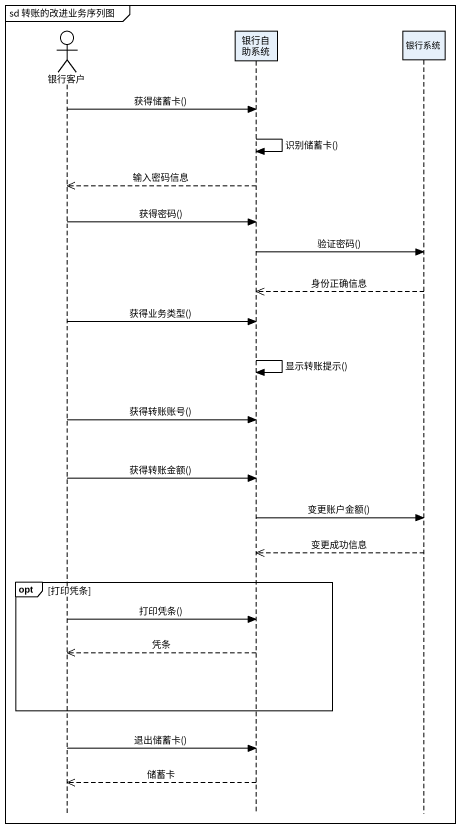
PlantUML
@startuml
mainframe sd 转账的改进业务序列图
hide footbox
actor 银行客户
participant 银行自助系统
participant 银行系统

银行客户 -> 银行自助系统 : 获得储蓄卡()
银行自助系统 -> 银行自助系统 : 识别储蓄卡()
银行自助系统 -->> 银行客户 : 输入密码信息
银行客户 -> 银行自助系统 : 获得密码()
银行自助系统 -> 银行系统 : 验证密码()
银行系统 -->> 银行自助系统 : 身份正确信息
银行客户 -> 银行自助系统 : 获得业务类型()
银行自助系统 -> 银行自助系统 : 显示转账提示()
银行客户 -> 银行自助系统 : 获得转账账号()
银行客户 -> 银行自助系统 : 获得转账金额()
银行自助系统 -> 银行系统 : 变更账户金额()
银行系统 -->> 银行自助系统 : 变更成功信息
opt 打印凭条
  银行客户 -> 银行自助系统 : 打印凭条()
  银行自助系统 -->> 银行客户 : 凭条
end
银行客户 -> 银行自助系统 : 退出储蓄卡()
银行自助系统 -->> 银行客户 : 储蓄卡
@enduml
